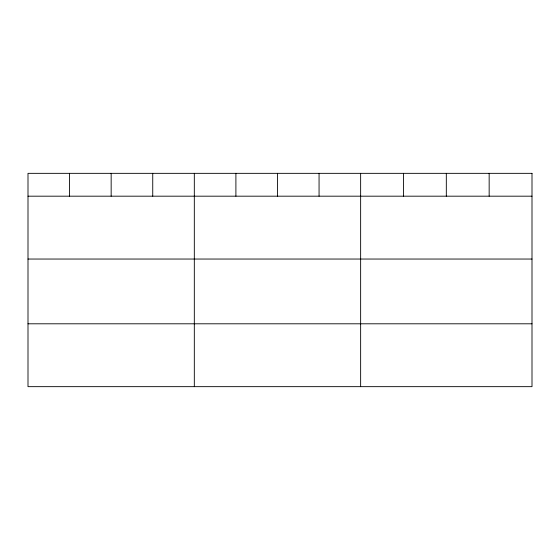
<?xml version="1.0" encoding="UTF-8"?>
<svg xmlns="http://www.w3.org/2000/svg" width="560" height="560" viewBox="0 0 560 560"><rect width="100%" height="100%" fill="white"/><g stroke="black" fill="none" stroke-linecap="round" stroke-linejoin="round"><path stroke-width="0.84" d="M28 196.182L532 196.182M28 259.042L532 259.042M28 323.799L532 323.799M489.16 173.341L489.16 196.182M446.32 173.341L446.32 196.182M403.48 173.341L403.48 196.182M360.64 173.341L360.64 386.659M319.06 173.341L319.06 196.182M277.48 173.341L277.48 196.182M235.9 173.341L235.9 196.182M194.32 173.341L194.32 386.659M152.74 173.341L152.74 196.182M111.16 173.341L111.16 196.182M69.58 173.341L69.58 196.182M532 173.341L28 173.341L28 386.659L532 386.659L532 173.341"/></g></svg>
